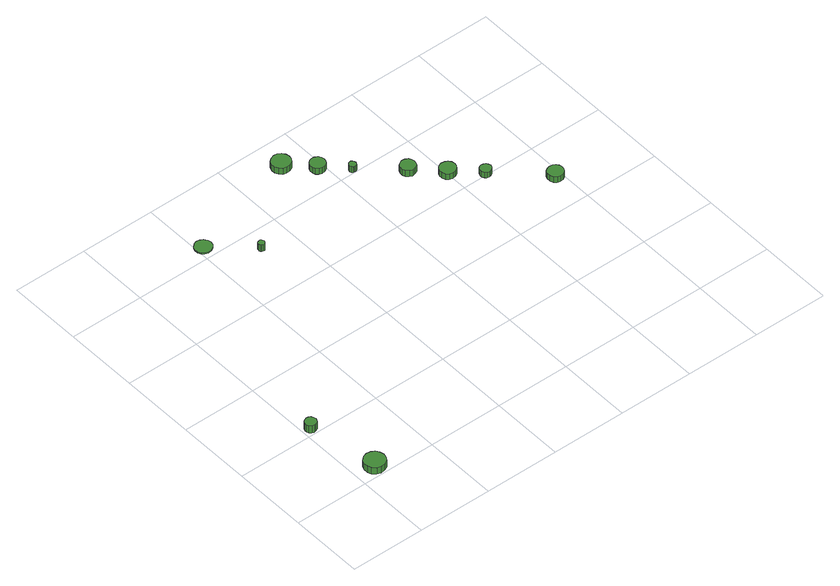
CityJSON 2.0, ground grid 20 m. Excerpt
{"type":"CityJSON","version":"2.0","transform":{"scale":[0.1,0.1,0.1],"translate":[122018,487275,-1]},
"CityObjects":{
"tree1":{"type":"SolitaryVegetationObject","attributes":{"function":"something"},"geometry":[{"type":"MultiSurface","lod":"1","boundaries":[[[0,1,2,3,4,5,6,7,8,9,10,11,12,13,14]],[[15,16,17,18,19,20,21,22,23,24,25,26,27,28,29]],[[0,29,28,1]],[[1,28,27,2]],[[2,27,26,3]],[[3,26,25,4]],[[4,25,24,5]],[[5,24,23,6]],[[6,23,22,7]],[[7,22,21,8]],[[8,21,20,9]],[[9,20,19,10]],[[10,19,18,11]],[[11,18,17,12]],[[12,17,16,13]],[[13,16,15,14]],[[14,15,29,0]]]}]},
"tree2":{"type":"SolitaryVegetationObject","attributes":{"function":"something"},"geometry":[{"type":"MultiSurface","lod":"1","boundaries":[[[30,31,32,33,34,35,36,37,38,39,40,41,42,43,44]],[[45,46,47,48,49,50,51,52,53,54,55,56,57,58,59]],[[30,59,58,31]],[[31,58,57,32]],[[32,57,56,33]],[[33,56,55,34]],[[34,55,54,35]],[[35,54,53,36]],[[36,53,52,37]],[[37,52,51,38]],[[38,51,50,39]],[[39,50,49,40]],[[40,49,48,41]],[[41,48,47,42]],[[42,47,46,43]],[[43,46,45,44]],[[44,45,59,30]]]}]},
"tree3":{"type":"SolitaryVegetationObject","attributes":{"function":"something"},"geometry":[{"type":"MultiSurface","lod":"1","boundaries":[[[60,61,62,63,64,65,66,67,68,69,70,71,72,73,74]],[[75,76,77,78,79,80,81,82,83,84,85,86,87,88,89]],[[60,89,88,61]],[[61,88,87,62]],[[62,87,86,63]],[[63,86,85,64]],[[64,85,84,65]],[[65,84,83,66]],[[66,83,82,67]],[[67,82,81,68]],[[68,81,80,69]],[[69,80,79,70]],[[70,79,78,71]],[[71,78,77,72]],[[72,77,76,73]],[[73,76,75,74]],[[74,75,89,60]]]}]},
"tree4":{"type":"SolitaryVegetationObject","attributes":{"function":"something"},"geometry":[{"type":"MultiSurface","lod":"1","boundaries":[[[90,91,92,93,94,95,96,97,98,99,100,101,102,103,104]],[[105,106,107,108,109,110,111,112,113,114,115,116,117,118,119]],[[90,119,118,91]],[[91,118,117,92]],[[92,117,116,93]],[[93,116,115,94]],[[94,115,114,95]],[[95,114,113,96]],[[96,113,112,97]],[[97,112,111,98]],[[98,111,110,99]],[[99,110,109,100]],[[100,109,108,101]],[[101,108,107,102]],[[102,107,106,103]],[[103,106,105,104]],[[104,105,119,90]]]}]},
"tree5":{"type":"SolitaryVegetationObject","attributes":{"function":"something"}},
"tree6":{"type":"SolitaryVegetationObject","attributes":{"function":"something"},"geometry":[{"type":"MultiSurface","lod":"1","boundaries":[[[120,121,122,123,124,125,126,127,128,129,130,131,132,133,134]],[[135,136,137,138,139,140,141,142,143,144,145,146,147,148,149]],[[120,149,148,121]],[[121,148,147,122]],[[122,147,146,123]],[[123,146,145,124]],[[124,145,144,125]],[[125,144,143,126]],[[126,143,142,127]],[[127,142,141,128]],[[128,141,140,129]],[[129,140,139,130]],[[130,139,138,131]],[[131,138,137,132]],[[132,137,136,133]],[[133,136,135,134]],[[134,135,149,120]]]}]},
"tree7":{"type":"SolitaryVegetationObject","attributes":{"function":"something"},"geometry":[{"type":"MultiSurface","lod":"1","boundaries":[[[150,151,152,153,154,155,156,157,158,159,160,161,162,163,164]],[[165,166,167,168,169,170,171,172,173,174,175,176,177,178,179]],[[150,179,178,151]],[[151,178,177,152]],[[152,177,176,153]],[[153,176,175,154]],[[154,175,174,155]],[[155,174,173,156]],[[156,173,172,157]],[[157,172,171,158]],[[158,171,170,159]],[[159,170,169,160]],[[160,169,168,161]],[[161,168,167,162]],[[162,167,166,163]],[[163,166,165,164]],[[164,165,179,150]]]}]},
"tree8":{"type":"SolitaryVegetationObject","attributes":{"function":"something"},"geometry":[{"type":"MultiSurface","lod":"1","boundaries":[[[180,181,182,183,184,185,186,187,188,189,190,191,192,193,194]],[[195,196,197,198,199,200,201,202,203,204,205,206,207,208,209]],[[180,209,208,181]],[[181,208,207,182]],[[182,207,206,183]],[[183,206,205,184]],[[184,205,204,185]],[[185,204,203,186]],[[186,203,202,187]],[[187,202,201,188]],[[188,201,200,189]],[[189,200,199,190]],[[190,199,198,191]],[[191,198,197,192]],[[192,197,196,193]],[[193,196,195,194]],[[194,195,209,180]]]}]},
"tree9":{"type":"SolitaryVegetationObject","attributes":{"function":"something"},"geometry":[{"type":"MultiSurface","lod":"1","boundaries":[[[210,211,212,213,214,215,216,217,218,219,220,221,222,223,224]],[[225,226,227,228,229,230,231,232,233,234,235,236,237,238,239]],[[210,239,238,211]],[[211,238,237,212]],[[212,237,236,213]],[[213,236,235,214]],[[214,235,234,215]],[[215,234,233,216]],[[216,233,232,217]],[[217,232,231,218]],[[218,231,230,219]],[[219,230,229,220]],[[220,229,228,221]],[[221,228,227,222]],[[222,227,226,223]],[[223,226,225,224]],[[224,225,239,210]]]}]},
"tree10":{"type":"SolitaryVegetationObject","attributes":{"function":"something"}},
"tree11":{"type":"SolitaryVegetationObject","attributes":{"function":"something"},"geometry":[{"type":"MultiSurface","lod":"1","boundaries":[[[240,241,242,243,244,245,246,247,248,249,250,251,252,253,254]],[[255,256,257,258,259,260,261,262,263,264,265,266,267,268,269]],[[240,269,268,241]],[[241,268,267,242]],[[242,267,266,243]],[[243,266,265,244]],[[244,265,264,245]],[[245,264,263,246]],[[246,263,262,247]],[[247,262,261,248]],[[248,261,260,249]],[[249,260,259,250]],[[250,259,258,251]],[[251,258,257,252]],[[252,257,256,253]],[[253,256,255,254]],[[254,255,269,240]]]}]},
"tree12":{"type":"SolitaryVegetationObject","attributes":{"function":"something"},"geometry":[{"type":"MultiSurface","lod":"1","boundaries":[[[270,271,272,273,274,275,276,277,278,279,280,281,282,283,284]],[[285,286,287,288,289,290,291,292,293,294,295,296,297,298,299]],[[270,299,298,271]],[[271,298,297,272]],[[272,297,296,273]],[[273,296,295,274]],[[274,295,294,275]],[[275,294,293,276]],[[276,293,292,277]],[[277,292,291,278]],[[278,291,290,279]],[[279,290,289,280]],[[280,289,288,281]],[[281,288,287,282]],[[282,287,286,283]],[[283,286,285,284]],[[284,285,299,270]]]}]},
"tree13":{"type":"SolitaryVegetationObject","attributes":{"function":"something"},"geometry":[{"type":"MultiSurface","lod":"1","boundaries":[[[300,301,302,303,304,305,306,307,308,309,310,311,312,313,314]],[[315,316,317,318,319,320,321,322,323,324,325,326,327,328,329]],[[300,329,328,301]],[[301,328,327,302]],[[302,327,326,303]],[[303,326,325,304]],[[304,325,324,305]],[[305,324,323,306]],[[306,323,322,307]],[[307,322,321,308]],[[308,321,320,309]],[[309,320,319,310]],[[310,319,318,311]],[[311,318,317,312]],[[312,317,316,313]],[[313,316,315,314]],[[314,315,329,300]]]}]}
},
"vertices":[
[83,32,27],[80,43,27],[74,53,27],[64,58,27],[52,60,27],[41,56,27],[32,48,27],[28,38,27],[28,26,27],[32,16,27],[41,8,27],[52,4,27],[64,6,27],[74,11,27],[80,21,27],[80,21,7],[74,11,7],[64,6,7],[52,4,7],[41,8,7],[32,16,7],[28,26,7],[28,38,7],[32,48,7],[41,56,7],[52,60,7],[64,58,7],[74,53,7],[80,43,7],[83,32,7],
[37,220,30],[35,226,30],[32,232,30],[26,235,30],[20,235,30],[14,233,30],[9,229,30],[7,223,30],[7,217,30],[9,211,30],[14,207,30],[20,205,30],[26,206,30],[32,209,30],[35,214,30],[35,214,7],[32,209,7],[26,206,7],[20,205,7],[14,207,7],[9,211,7],[7,217,7],[7,223,7],[9,229,7],[14,233,7],[20,235,7],[26,235,7],[32,232,7],[35,226,7],[37,220,7],
[239,833,12],[237,842,12],[231,850,12],[223,855,12],[214,856,12],[205,853,12],[198,846,12],[194,838,12],[194,828,12],[198,820,12],[205,814,12],[214,811,12],[223,812,12],[231,816,12],[237,824,12],[237,824,9],[231,816,9],[223,812,9],[214,811,9],[205,814,9],[198,820,9],[194,828,9],[194,838,9],[198,846,9],[205,853,9],[214,856,9],[223,855,9],[231,850,9],[237,842,9],[239,833,9],
[324,745,28],[323,748,28],[321,751,28],[318,753,28],[314,753,28],[311,752,28],[308,750,28],[307,746,28],[307,743,28],[308,740,28],[311,737,28],[314,736,28],[318,736,28],[321,738,28],[323,741,28],[323,741,8],[321,738,8],[318,736,8],[314,736,8],[311,737,8],[308,740,8],[307,743,8],[307,746,8],[308,750,8],[311,752,8],[314,753,8],[318,753,8],[321,751,8],[323,748,8],[324,745,8],
[548,922,27],[546,932,27],[540,941,27],[531,946,27],[521,947,27],[511,944,27],[503,937,27],[499,928,27],[499,917,27],[503,908,27],[511,901,27],[521,898,27],[531,899,27],[540,904,27],[546,912,27],[546,912,8],[540,904,8],[531,899,8],[521,898,8],[511,901,8],[503,908,8],[499,917,8],[499,928,8],[503,937,8],[511,944,8],[521,947,8],[531,946,8],[540,941,8],[546,932,8],[548,922,8],
[604,865,26],[602,873,26],[598,880,26],[590,884,26],[582,885,26],[574,882,26],[568,877,26],[565,869,26],[565,861,26],[568,853,26],[574,848,26],[582,845,26],[590,846,26],[598,850,26],[602,857,26],[602,857,8],[598,850,8],[590,846,8],[582,845,8],[574,848,8],[568,853,8],[565,861,8],[565,869,8],[568,877,8],[574,882,8],[582,885,8],[590,884,8],[598,880,8],[602,873,8],[604,865,8],
[652,810,26],[651,814,26],[649,818,26],[645,820,26],[641,820,26],[638,819,26],[635,816,26],[633,812,26],[633,808,26],[635,805,26],[638,802,26],[641,801,26],[645,801,26],[649,803,26],[651,806,26],[651,806,8],[649,803,8],[645,801,8],[641,801,8],[638,802,8],[635,805,8],[633,808,8],[633,812,8],[635,816,8],[638,819,8],[641,820,8],[645,820,8],[649,818,8],[651,814,8],[652,810,8],
[757,726,27],[755,734,27],[751,741,27],[743,745,27],[735,746,27],[727,743,27],[721,738,27],[718,730,27],[718,722,27],[721,715,27],[727,709,27],[735,706,27],[743,707,27],[751,711,27],[755,718,27],[755,718,8],[751,711,8],[743,707,8],[735,706,8],[727,709,8],[721,715,8],[718,722,8],[718,730,8],[721,738,8],[727,743,8],[735,746,8],[743,745,8],[751,741,8],[755,734,8],[757,726,8],
[823,661,26],[821,670,26],[816,677,26],[808,681,26],[799,682,26],[791,680,26],[784,674,26],[781,666,26],[781,657,26],[784,649,26],[791,643,26],[799,640,26],[808,641,26],[816,646,26],[821,653,26],[821,653,8],[816,646,8],[808,641,8],[799,640,8],[791,643,8],[784,649,8],[781,657,8],[781,666,8],[784,674,8],[791,680,8],[799,682,8],[808,681,8],[816,677,8],[821,670,8],[823,661,8],
[883,605,25],[881,611,25],[878,616,25],[872,619,25],[866,620,25],[860,618,25],[856,614,25],[853,608,25],[853,602,25],[856,596,25],[860,592,25],[866,590,25],[872,591,25],[878,594,25],[881,599,25],[881,599,8],[878,594,8],[872,591,8],[866,590,8],[860,592,8],[856,596,8],[853,602,8],[853,608,8],[856,614,8],[860,618,8],[866,620,8],[872,619,8],[878,616,8],[881,611,8],[883,605,8],
[1005,495,25],[1003,504,25],[998,511,25],[991,515,25],[982,516,25],[974,513,25],[967,508,25],[964,500,25],[964,491,25],[967,483,25],[974,477,25],[982,475,25],[991,475,25],[998,480,25],[1003,487,25],[1003,487,8],[998,480,8],[991,475,8],[982,475,8],[974,477,8],[967,483,8],[964,491,8],[964,500,8],[967,508,8],[974,513,8],[982,516,8],[991,515,8],[998,511,8],[1003,504,8],[1005,495,8]
]}
